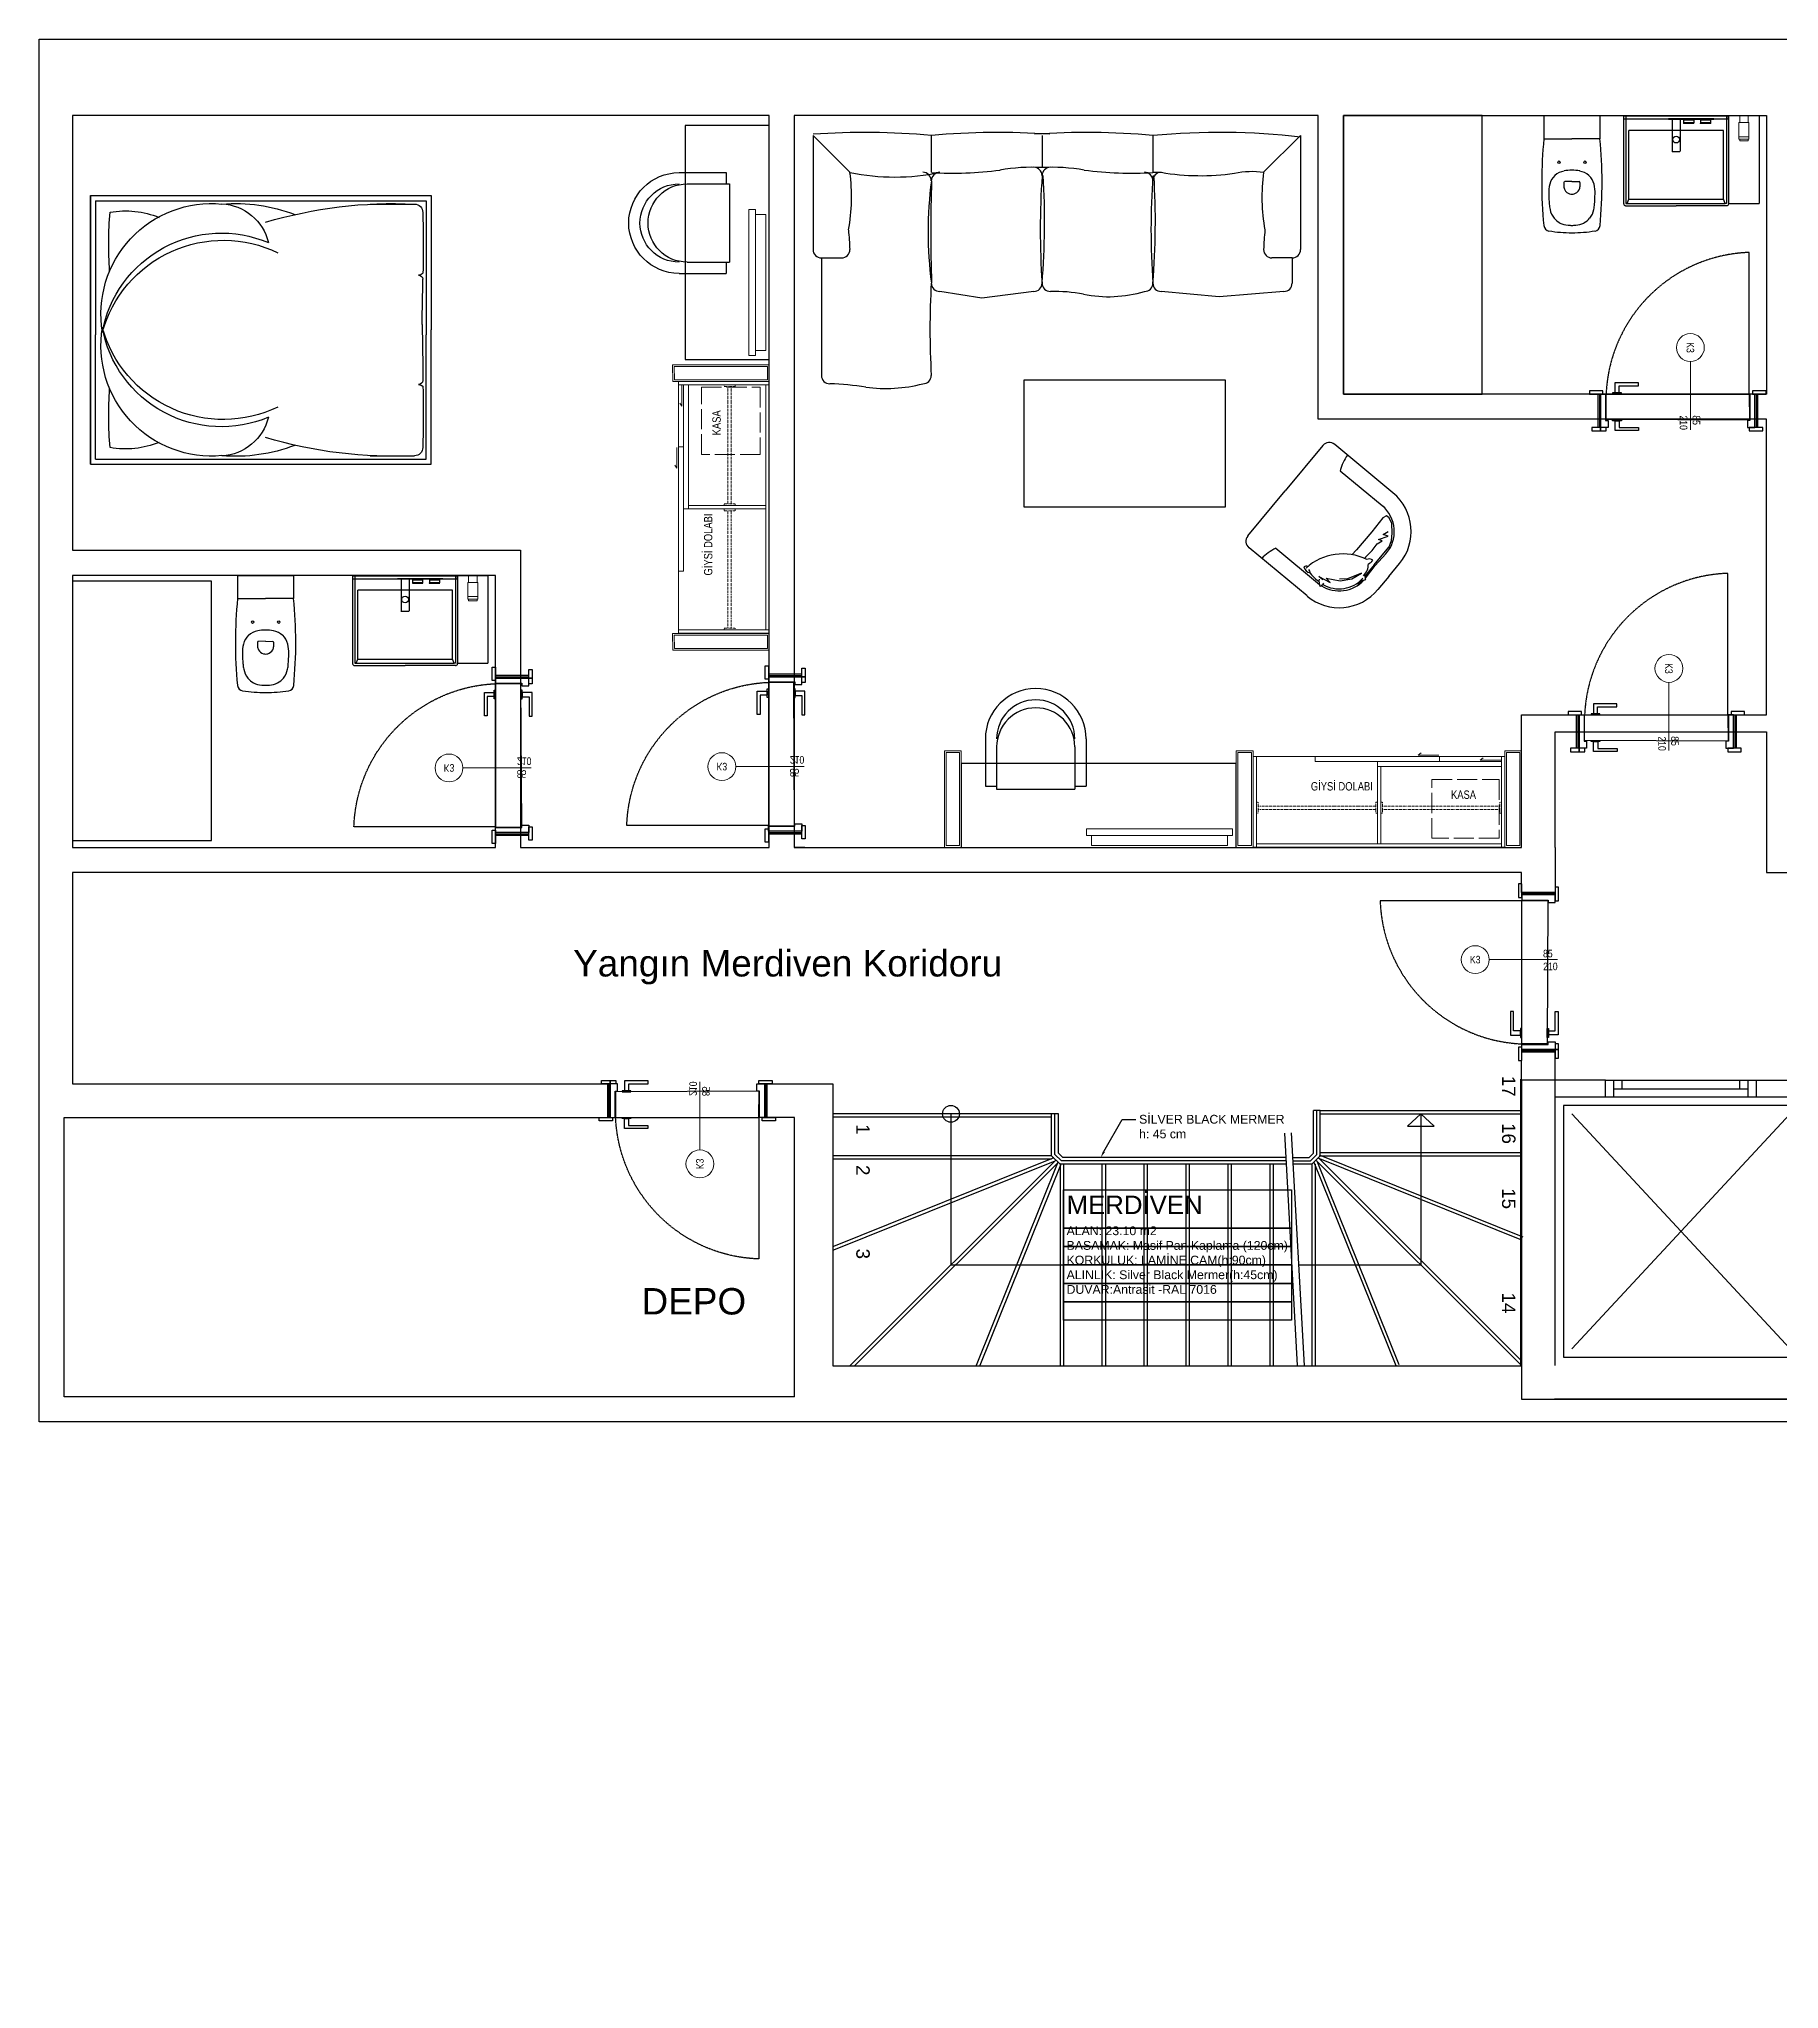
# Model space of a CAD drawing. Header units: millimetres. Extents: x 7687 to 15428, y -715 to 4028.
# Drawn here: x 11609 to 12646, y 2671 to 3833 of the extents above; entities that cross this region are included whole.
import ezdxf
from ezdxf import colors
from ezdxf.entities.mleader import LeaderData, LeaderLine
from ezdxf.enums import TextEntityAlignment as Align
from ezdxf.math import Vec2, Vec3

# ---------------------------------------------------------------- set-up
doc = ezdxf.new("R2010")
doc.units = ezdxf.units.MM
for name, pattern in [('ACAD_ISO02W100', [15, 12, -3]), ('DASHDOT', [1, 0.5, -0.25, 0, -0.25]), ('HIDDEN', [0.375, 0.25, -0.125])]:
    doc.linetypes.add(name, pattern=pattern)
for name, color, linetype, lineweight in [('A-WINDOW_TAG', 2, 'Continuous', 5), ('ahşap kesit', 44, 'Continuous', 40), ('AHŞAP_gör', 44, 'Continuous', 20), ('mermer', 13, 'Continuous', 25), ('olcu', 1, 'Continuous', 18), ('SS_FURNITURE', 23, 'Continuous', 25), ('SS_TEXT', 7, 'Continuous', 20), ('yazı', 7, 'Continuous', 20)]:
    doc.layers.add(name, color=color, linetype=linetype, lineweight=lineweight)
for name, color, linetype in [('AI-kapi', 1, 'Continuous'), ('cam', 130, 'Continuous'), ('DTM-AXIS', 7, 'Continuous'), ('GOR020', 140, 'Continuous'), ('TEFRIS', 44, 'Continuous'), ('YAZI', 121, 'Continuous')]:
    doc.layers.add(name, color=color, linetype=linetype)
doc.layers.add('ss_glass furniture', color=7, linetype='Continuous', lineweight=9, true_color=0x85abb0)
doc.styles.add('ARIAL', font='arial.ttf')
doc.styles.add('ARIEL50SD', font='ARIALN.TTF', dxfattribs={"height": 9})
doc.styles.add('ROMANC', font='arial.ttf')
doc.styles.get("Standard").update_dxf_attribs({"font": 'arial.ttf'})

# ---------------------------------------------------------------- blocks, each defined once
blk = doc.blocks.new('WINDOW_TAG')
blk.add_line((0, -813), (0, 0))
blk.add_circle((0, 166), 166)
at = {"style": 'ARIEL50SD'}
blk.add_attdef('POZNO', text='', height=90, dxfattribs=at).set_placement((0, 166), align=Align.MIDDLE)
blk.add_attdef('HEIGHT', text='', height=90, rotation=90, dxfattribs=at).set_placement((35, -813), align=Align.TOP_LEFT)
blk.add_attdef('WIDTH', text='', height=90, rotation=90, dxfattribs=at).set_placement((0, -813), align=Align.BOTTOM_LEFT)
blk = doc.blocks.new('södb')
at = {"color": 1}
for points in [[(11995.6, 1679.6), (11995.6, 1671.6), (11997.6, 1671.6), (11997.6, 1679.6)], [(12017.5, 1674.5), (12017.5, 1673), (11997.6, 1673), (11997.6, 1674.5)], [(12017.5, 1677.6), (12017.5, 1669.6), (12019.5, 1669.6), (12019.5, 1677.6)], [(11997.6, 1588.1), (11997.6, 1593.4), (11996.9, 1593.4), (11996.9, 1588.1)], [(12012.8, 1588.1), (12012.8, 1593.4), (12013.5, 1593.4), (12013.5, 1588.1)], [(11995.6, 1582.4), (11995.6, 1574.4), (11997.6, 1574.4), (11997.6, 1582.4)], [(12017.5, 1581), (12017.5, 1579.5), (11997.6, 1579.5), (11997.6, 1581)], [(12017.5, 1584.4), (12017.5, 1575.8), (12019.5, 1575.8), (12019.5, 1584.4)]]:
    blk.add_lwpolyline(points, close=True, dxfattribs=at)
for points in [[(11997.6, 1673.8), (12017.5, 1673.8)], [(11997.6, 1673), (11997.6, 1670), (12013.3, 1670), (12013.3, 1668.5), (12017.5, 1668.5), (12017.5, 1671.5), (12017.5, 1671.5), (12017.5, 1673)], [(12017.5, 1673), (11997.6, 1673)], [(12012.8, 1584.3), (11997.6, 1584.3), (11997.6, 1669.6), (12013.2, 1669.8), (12012.8, 1584.3)], [(11991, 1603.5), (11991, 1603.5), (11991, 1589.5), (11996.9, 1589.5), (11996.9, 1592), (11992.7, 1592), (11992.7, 1603.5)], [(11992.7, 1603.5), (11991, 1603.5)], [(12019.4, 1603.6), (12019.4, 1603.6), (12019.4, 1589.6), (12013.5, 1589.6), (12013.5, 1592.1), (12017.6, 1592.1), (12017.6, 1603.6)], [(12017.6, 1603.6), (12019.4, 1603.6)], [(11997.6, 1581), (11997.6, 1584), (12013.3, 1584), (12013.3, 1585.5), (12017.5, 1585.5), (12017.5, 1582.6), (12017.5, 1582.6), (12017.5, 1581), (12019.5, 1581), (11997.6, 1581)], [(11997.6, 1580.3), (12017.5, 1580.3)]]:
    blk.add_lwpolyline(points, dxfattribs=at)
at = {"color": 8, "linetype": 'HIDDEN'}
blk.add_lwpolyline([(11997.6, 1669.6), (11913.3, 1669.6)], dxfattribs=at)
blk.add_arc((12001.5, 1672.5), 88.3, 181.8822, 267.4421, dxfattribs=at)
at = {"layer": 'A-WINDOW_TAG'}
ref = blk.add_blockref('WINDOW_TAG', (11978.2, 1634.5), dxfattribs=dict(at, xscale=-0.05000000000000022, yscale=0.05000000000000022, zscale=0.05000000000000022, rotation=89.99932410386701))
ref.add_attrib('WIDTH', '85', dxfattribs={"layer": '0', "height": 4.5, "rotation": 359.9993, "style": 'ARIEL50SD'}).set_placement((12010.3, 1634.5), align=Align.BOTTOM_LEFT)
ref.add_attrib('HEIGHT', '210', dxfattribs={"layer": '0', "height": 4.5, "rotation": 359.9993, "style": 'ARIEL50SD'}).set_placement((12010.4, 1632.7), align=Align.TOP_LEFT)
ref.add_attrib('POZNO', 'K3', dxfattribs={"layer": '0', "height": 4.5, "style": 'ARIEL50SD'}).set_placement((11969.9, 1634.5), align=Align.MIDDLE)
blk = doc.blocks.new('tv')
at = {"layer": 'ss_glass furniture', "linetype": 'Continuous', "lineweight": 0}
blk.add_line((-6, -3), (-6, 84), dxfattribs=at)
for points in [[(-6, -3), (-10, -3), (-10, 84), (-6, 84)], [(-6, 0), (0, 0), (0, 81), (-6, 81)]]:
    blk.add_lwpolyline(points, dxfattribs=at)
blk = doc.blocks.new('A$C63CA7753')
at = {"layer": 'TEFRIS'}
for p, q in [((0.3, 0.6), (0.581, 0.6)), ((0.581, 0.533), (0.581, 0.6)), ((0.348, 0.533), (0.6, 0.533)), ((0.6, 0.067), (0.6, 0.533)), ((0.348, 0.067), (0.6, 0.067)), ((0.581, 0), (0.581, 0.067)), ((0.3, 0), (0.581, 0))]:
    blk.add_line(p, q, dxfattribs=at)
for centre, radius in [((0.3, 0.3), 0.3), ((0.3, 0.3), 0.233), ((0.348, 0.3), 0.233)]:
    blk.add_arc(centre, radius, 90, 270, dxfattribs=at)
blk = doc.blocks.new('dt')
at = {"color": 30, "linetype": 'DASHDOT', "true_color": 0xf26722}
for p, q in [((92635, -4949.6), (92705, -4949.6)), ((92709, -4949.6), (92779, -4949.6)), ((92635, -4951.6), (92705, -4951.6)), ((92709, -4951.6), (92779, -4951.6))]:
    blk.add_line(p, q, dxfattribs=at)
at = {"color": 242, "linetype": 'ACAD_ISO02W100', "true_color": 0xcd2027}
blk.add_lwpolyline([(92738.5, -4933.8), (92778.5, -4933.8), (92778.5, -4968.8), (92738.5, -4968.8), (92738.5, -4933.8)], dxfattribs=at)
at = {"color": 30, "linetype": 'DASHDOT', "true_color": 0xf26722}
for points in [[(92634, -4947.3), (92635, -4947.3), (92635, -4953.9), (92634, -4953.9)], [(92706, -4947.3), (92705, -4947.3), (92705, -4953.9), (92706, -4953.9)], [(92708, -4947.3), (92709, -4947.3), (92709, -4953.9), (92708, -4953.9)], [(92780, -4947.3), (92779, -4947.3), (92779, -4953.9), (92780, -4953.9)]]:
    blk.add_lwpolyline(points, close=True, dxfattribs=at)
at = {"layer": 'ahşap kesit', "lineweight": -2}
for p, q in [((92634, -4974.1), (92634, -4920.1)), ((92634, -4920.1), (92780, -4920.1)), ((92706, -4972.1), (92706, -4926.1)), ((92706, -4926.1), (92708, -4926.1)), ((92708, -4972.1), (92708, -4926.1)), ((92780, -4920.1), (92780, -4974.1)), ((92780, -4972.1), (92634, -4972.1))]:
    blk.add_line(p, q, dxfattribs=at)
for points in [[(92780, -4920.1), (92782, -4920.1), (92782, -4974.1), (92632, -4974.1), (92632, -4920.1), (92634, -4920.1)], [(92742.7, -4919.2), (92730.3, -4919.2), (92732.1, -4917.9)], [(92779.7, -4922.2), (92767.3, -4922.2), (92769.1, -4920.9)]]:
    blk.add_lwpolyline(points, dxfattribs=at)
for points in [[(92669, -4920.1), (92743, -4920.1), (92743, -4923.1), (92669, -4923.1)], [(92706, -4923.1), (92780, -4923.1), (92780, -4926.1), (92706, -4926.1)]]:
    blk.add_lwpolyline(points, close=True, dxfattribs=at)
at = {"layer": 'SS_TEXT', "char_height": 5, "attachment_point": 7, "rotation": 360}
for s, insert in [('\\pi27.06147;{\\W0.8;GİYSİ DOLABI}', (92639.3, -4940.4, -41.7)), ('\\pi37.88548;{\\W0.8;KASA}', (92712, -4945.4, -41.7))]:
    blk.add_mtext_dynamic_manual_height_columns(s, width=90.278, gutter_width=12.5, heights=[49.9], dxfattribs=dict(at, insert=insert))
blk = doc.blocks.new('A$C633F1E20')
at = {"color": 7, "linetype": 'Continuous'}
for p, q in [((21, 190), (21, 1)), ((69, 190), (69, 1)), ((151, 169), (89, 169)), ((89, 168), (89, 167)), ((151, 166), (89, 166)), ((90, 189), (150, 189)), ((90, 189), (90, 169)), ((90, 187), (150, 187)), ((150, 189), (150, 169)), ((151, 168), (151, 167)), ((251, 169), (189, 169)), ((189, 168), (189, 167)), ((251, 166), (189, 166)), ((190, 189), (250, 189)), ((190, 189), (190, 169)), ((190, 187), (250, 187)), ((250, 189), (250, 169)), ((251, 168), (251, 167)), ((21, 0), (68, 0))]:
    blk.add_line(p, q, dxfattribs=at)
for centre, start, end in [((89, 168), 90, 180), ((89, 167), 180, 270), ((98, 190), 90, 180), ((141, 190), 0, 90), ((151, 168), 0, 90), ((151, 167), 270, 0), ((189, 168), 90, 180), ((189, 167), 180, 270), ((198, 190), 90, 180), ((241, 190), 0, 90), ((251, 168), 0, 90), ((251, 167), 270, 0), ((21, 1), 180, 270), ((68, 1), 270, 0)]:
    blk.add_arc(centre, 0.5, start, end, dxfattribs=at)
at = {"layer": 'DTM-AXIS', "color": 7, "linetype": 'Continuous'}
for p, q in [((0, 193), (0, 190)), ((270, 193), (0, 193)), ((270, 190), (0, 190)), ((98, 189), (98, 190)), ((142, 189), (142, 190)), ((198, 189), (198, 190)), ((242, 189), (242, 190)), ((270, 193), (270, 190))]:
    blk.add_line(p, q, dxfattribs=at)
blk = doc.blocks.new('rgwre')
at = {"layer": 'AHŞAP_gör', "color": 51, "true_color": 0xf8f6b0}
for points in [[(52505.2, -4499.5), (52499.2, -4499.5), (52499.2, -4498), (52505.2, -4498)], [(52505.2, -4508), (52505.2, -4499.5), (52499.2, -4499.5), (52499.2, -4508)]]:
    blk.add_lwpolyline(points, close=True, dxfattribs=at)
for points in [[(52504.7, -4498), (52504.7, -4497), (52499.7, -4497), (52499.7, -4498)], [(52499.7, -4508), (52499.7, -4512), (52504.7, -4512), (52504.7, -4508)]]:
    blk.add_lwpolyline(points, dxfattribs=at)
at = {"layer": 'mermer'}
blk.add_line((52573.9, -4512.1), (52493.2, -4512.1), dxfattribs=at)
at = {"layer": 'TEFRIS'}
for p, q in [((52493.2, -4512.1), (52493.2, -4459.8)), ((52511.3, -4511.9), (52511.3, -4459.8)), ((52512.5, -4458.4), (52542.6, -4458.4)), ((52512.6, -4459.8), (52513.4, -4459.8)), ((52512.6, -4511.9), (52512.6, -4459.8)), ((52571.8, -4459.8), (52513.4, -4459.8)), ((52513.4, -4459.8), (52514.4, -4462.3)), ((52572.7, -4458.4), (52542.6, -4458.4)), ((52571.8, -4459.8), (52570.8, -4462.3)), ((52572.6, -4459.8), (52571.8, -4459.8)), ((52572.6, -4511.9), (52572.6, -4459.8)), ((52573.9, -4511.9), (52573.9, -4459.8)), ((52570.8, -4462.3), (52514.4, -4462.3)), ((52514.4, -4462.3), (52514.4, -4503.3)), ((52570.8, -4462.3), (52570.8, -4503.3)), ((52514.4, -4503.3), (52570.8, -4503.3)), ((52573.9, -4511.9), (52511.3, -4511.9))]:
    blk.add_line(p, q, dxfattribs=at)
for points in [[(52511.3, -4459.8), (52493.2, -4459.8)], [(52573.9, -4512.1), (52573.9, -4510.1), (52511.3, -4510.1), (52511.3, -4511.9)]]:
    blk.add_lwpolyline(points, dxfattribs=at)
blk.add_circle((52542.6, -4497.8), 2, dxfattribs=at)
for centre, radius, start, end in [((52513.1, -4459.7), 1.86, 161.8925, 182.1676), ((52512.3, -4459.5), 1.05, 108.7053, 159.4696), ((52512.5, -4459.8), 1.35, 89.2765, 109.6469), ((52572.7, -4459.8), 1.35, 70.3531, 90.7235), ((52572.8, -4459.5), 1.05, 20.5304, 71.2947), ((52572, -4459.7), 1.86, 357.8324, 18.1075)]:
    blk.add_arc(centre, radius, start, end, dxfattribs=at)
at = {"layer": 'TEFRIS', "xscale": 0.1, "yscale": 0.1, "zscale": 0.1, "rotation": 180}
blk.add_blockref('A$C633F1E20', (52547.1, -4490.8), dxfattribs=at)
blk = doc.blocks.new('retgwre')
at = {"layer": 'TEFRIS'}
for p, q in [((51047.2, -4515.1), (51063.9, -4515.1)), ((51080.6, -4515.1), (51063.9, -4515.1)), ((51059.1, -4541.1), (51059.1, -4543.4)), ((51063.9, -4540.5), (51059.6, -4540.6)), ((51063.9, -4540.5), (51068.3, -4540.6)), ((51068.7, -4541.1), (51068.7, -4543.4))]:
    blk.add_line(p, q, dxfattribs=at)
blk.add_lwpolyline([(51047.3, -4515.1), (51047.3, -4501.3), (51080.5, -4501.3), (51080.5, -4515.1)], dxfattribs=at)
for centre in [(51056.2, -4529.1), (51071.7, -4529.1)]:
    blk.add_circle(centre, 0.75, dxfattribs=at)
for centre, radius, start, end in [((51301.4, -4541.2), 255.5, 174.1406, 179.8869), ((50826.4, -4541.2), 255.5, 0.1131, 5.8594), ((51311.7, -4541.2), 265.8, 179.9024, 185.5351), ((51073.4, -4547.4), 23.3, 166.9984, 181.4039), ((51061.1, -4544.7), 10.7, 133.7278, 166.1823), ((51061.1, -4545.4), 11.2, 99.5729, 131.347), ((51059.6, -4541.1), 0.5, 92.5771, 179.4575), ((51059.6, -4541.1), 0.5, 92.5904, 179.6398), ((51059.6, -4541.1), 0.5, 92.5904, 179.6398), ((51063.4, -4560.6), 26.7, 88.9952, 99.0343), ((51064.4, -4560.6), 26.7, 80.9657, 91.0048), ((51068.2, -4541.1), 0.5, 0.3602, 87.4096), ((51068.2, -4541.1), 0.5, 0.3602, 87.4096), ((51066.7, -4545.4), 11.2, 48.653, 80.4271), ((51066.7, -4544.7), 10.7, 13.8177, 46.2722), ((51054.4, -4547.4), 23.3, 358.5961, 13.0016), ((50816.1, -4541.2), 265.8, 354.4649, 0.0976), ((51144.2, -4546.8), 94.1, 180.7026, 184.4727), ((51071, -4552.6), 20.6, 184.2647, 192.857), ((51063.9, -4543.3), 4.84, 180.9006, 208.6245), ((51063.9, -4543.3), 4.84, 208.6245, 253.986), ((51063.9, -4543.3), 4.84, 253.986, 270.0275), ((51063.9, -4543.3), 4.84, 269.9725, 286.014), ((51063.9, -4543.3), 4.84, 286.014, 331.3755), ((51063.9, -4543.3), 4.84, 331.3755, 359.0994), ((51056.9, -4552.6), 20.6, 347.143, 355.7353), ((50983.6, -4546.8), 94.1, 355.5273, 359.2974), ((51063.4, -4554.6), 12.8, 191.6558, 217.9899), ((51061.4, -4555.9), 10.4, 218.9071, 243.5749), ((51062.9, -4552.5), 14.2, 244.4101, 264.7234), ((51064.9, -4552.5), 14.2, 275.2766, 295.5899), ((51066.4, -4555.9), 10.4, 296.4251, 321.0929), ((51064.5, -4554.6), 12.8, 322.0101, 348.3442), ((51050.8, -4566.5), 3.63, 185.5181, 260.6194), ((51064.3, -4480.4), 90.7, 261.0733, 269.7868), ((51063.8, -4544.2), 22.5, 264.4302, 270.3775), ((51064.1, -4544.2), 22.5, 269.6225, 275.5698), ((51063.6, -4480.4), 90.7, 270.2132, 278.9267), ((51077.1, -4566.5), 3.63, 279.3806, 354.4819)]:
    blk.add_arc(centre, radius, start, end, dxfattribs=at)
blk = doc.blocks.new('453Q4')
at = {"layer": 'TEFRIS'}
for p, q in [((1446.8, 4880.6), (1446.8, 4800.6)), ((1449.8, 4877.6), (1449.8, 4803.6)), ((1449.8, 4877.6), (1646.8, 4877.6)), ((1613.4, 4875.6), (1639.8, 4875.6)), ((1646.8, 4877.6), (1646.8, 4803.6)), ((1446.8, 4720.6), (1446.8, 4800.6)), ((1449.8, 4723.6), (1449.8, 4803.6)), ((1646.8, 4723.6), (1646.8, 4803.6)), ((1449.8, 4723.6), (1646.8, 4723.6)), ((1613.4, 4725.6), (1639.8, 4725.6))]:
    blk.add_line(p, q, dxfattribs=at)
for points in [[(1446.8, 4880.6), (1649.8, 4880.6), (1649.8, 4800.6)], [(1446.8, 4800.6), (1446.8, 4800.6), (1446.8, 4880.6)], [(1446.8, 4720.6), (1649.8, 4720.6), (1649.8, 4800.6)], [(1446.8, 4800.6), (1446.8, 4800.6), (1446.8, 4720.6)]]:
    blk.add_lwpolyline(points, dxfattribs=at)
for centre, radius, start, end in [((1518.9, 4809.9), 65.9, 84.5881, 189.4042), ((1668.8, 4851.4), 211.2, 174.7863, 184.2806), ((1467.7, 4818), 53.5, 68.0456, 99.9569), ((1533.2, 4776.6), 99.3, 69.1422, 94.6782), ((1523.7, 4845.7), 29.9, 13.2558, 87.4021), ((1627.7, 4606.7), 269.2, 87.4198, 106.5385), ((1639.8, 4870.6), 5, 0, 90), ((466.1, 4849.6), 1178.9, 359.2712, 1.019), ((1524.7, 4786.2), 72.1, 67.0656, 169.633), ((1525.9, 4779.2), 74.8, 64.2935, 164.5049), ((1642.3, 4836.2), 3.05, 268.1018, 329.7879), ((1642, 4830.1), 2.97, 13.381, 86.038), ((-1784.6, 4862.9), 3429.6, 358.9043, 359.4649), ((1518.9, 4791.2), 65.9, 170.5958, 275.4119), ((1524.7, 4815), 72.1, 190.367, 292.9344), ((1525.9, 4822), 74.8, 195.4951, 295.7065), ((4723, 4838.4), 3078.9, 180.7644, 181.2659), ((1668.8, 4749.7), 211.2, 175.7194, 185.2137), ((1642, 4771), 2.97, 273.962, 346.619), ((1642.3, 4765), 3.05, 30.2121, 91.8982), ((466.1, 4751.6), 1178.9, 358.981, 0.7288), ((1523.7, 4755.4), 29.9, 272.5979, 346.7442), ((1467.7, 4783.2), 53.5, 260.0431, 291.9544), ((1533.2, 4824.6), 99.3, 265.3218, 290.8578), ((1627.7, 4994.5), 269.2, 253.4615, 272.5802), ((1639.8, 4730.6), 5, 270, 0)]:
    blk.add_arc(centre, radius, start, end, dxfattribs=at)
blk = doc.blocks.new('gj')
at = {"layer": 'TEFRIS'}
for p, q in [((94179.6, -4419.1), (94188.7, -4415)), ((94179.6, -4419.1), (94170.5, -4423.2)), ((94192.4, -4424.3), (94183.9, -4428.6)), ((94184.2, -4429.2), (94192.2, -4425.5)), ((94195, -4424.2), (94198.2, -4422.7)), ((94168.7, -4437.7), (94166.4, -4441.3)), ((94172, -4434.5), (94168.7, -4437.7)), ((94184.2, -4429.2), (94171.8, -4434.7)), ((94175.3, -4432), (94183.9, -4428.6)), ((94181.6, -4437.3), (94177.3, -4439.7)), ((94186.2, -4435.8), (94181.6, -4437.3)), ((94187, -4435.5), (94186.2, -4435.8)), ((94187, -4435.5), (94187.8, -4435.1)), ((94200, -4427.5), (94193.3, -4428)), ((94193.3, -4428), (94202.2, -4428.6)), ((94206.8, -4429.5), (94200, -4427.5)), ((94202.2, -4428.6), (94206.7, -4430.6)), ((94213.5, -4434.6), (94206.8, -4429.5)), ((94217.1, -4437.3), (94212.6, -4431.2)), ((94212.6, -4431.2), (94213.5, -4434.6)), ((94212.9, -4431.5), (94212.8, -4431.5)), ((94215, -4429.3), (94214.8, -4429.4)), ((94215.8, -4434.6), (94217.1, -4437.3)), ((94232.7, -4463.7), (94218.8, -4433)), ((94228.4, -4430), (94246.9, -4471)), ((94164.1, -4446.7), (94164, -4450.5)), ((94166.4, -4441.3), (94164.1, -4446.7)), ((94167.4, -4452.1), (94176.9, -4447.5)), ((94171.6, -4443.1), (94168.2, -4443.4)), ((94175.4, -4441.6), (94169.3, -4440.8)), ((94169.3, -4440.8), (94171.6, -4443.1)), ((94177.3, -4439.7), (94173.8, -4440)), ((94173.8, -4440), (94175.4, -4441.6)), ((94176.9, -4447.5), (94189.9, -4441.9)), ((94193.6, -4440.4), (94189.9, -4441.9)), ((94164, -4450.5), (94164.9, -4452.1)), ((94178, -4488.4), (94164.6, -4458.8)), ((94164.9, -4452.1), (94167.4, -4452.1)), ((94155.5, -4462.9), (94174, -4503.9)), ((94244.4, -4477.6), (94212.6, -4492)), ((94180.7, -4506.4), (94212.6, -4492))]:
    blk.add_line(p, q, dxfattribs=at)
for centre, radius, start, end in [((94201.1, -4442.3), 30, 24.3247, 114.3247), ((94182.8, -4450.5), 30, 114.3247, 204.3247), ((94195.8, -4435.2), 9.51, 107.4819, 154.6397), ((94201.1, -4442.3), 20, 115.5475, 117.2993), ((94197.3, -4425.9), 5.14, 155.0098, 187.0897), ((94193.3, -4426.6), 2.98, 50.1273, 104.1526), ((94201.1, -4442.3), 20, 31.866, 111.3011), ((94201.1, -4442.3), 18.8, 32.9564, 112.5943), ((94182.8, -4450.5), 20, 112.2834, 204.3247), ((94187, -4437.5), 6.37, 87.2951, 119.6736), ((94186.8, -4430.8), 3.12, 201.9711, 273.411), ((94212.6, -4413.8), 32.7, 218.0301, 286.0239), ((94218.7, -4436.8), 5.06, 88.6528, 122.0513), ((94213.2, -4432.1), 5.64, 319.9143, 4.4598), ((94208.1, -4442.5), 12.6, 353.9149, 37.2606), ((94201.1, -4442.3), 20, 24.3247, 27.6381), ((94222.7, -4442.6), 3.86, 230.4003, 267.5926), ((94218.5, -4445.2), 4.16, 343.1125, 58.5535), ((94182.8, -4450.5), 20, 201.0112, 204.3247), ((94233.1, -4435.5), 28.2, 269.2118, 290.3334), ((94242.4, -4473), 5, 294.3247, 24.3247), ((94156.6, -4470.1), 28.2, 298.3159, 319.4375), ((94178.6, -4501.9), 5, 204.3247, 294.3247)]:
    blk.add_arc(centre, radius, start, end, dxfattribs=at)
blk = doc.blocks.new('MERMER')
at = {"ltscale": 1.5}
for p, q in [((48278.4, 3346.5), (48258.4, 3346.5)), ((48278.4, 3176.5), (48278.4, 3346.5)), ((48308.4, 3346.5), (48278.4, 3346.5)), ((48308.4, 3336.5), (48308.4, 3346.5)), ((48308.4, 3346.5), (48423.4, 3346.5)), ((48313.4, 3336.5), (48313.4, 3346.5)), ((48318.4, 3341.5), (48318.4, 3346.5)), ((48388.4, 3341.5), (48388.4, 3346.5)), ((48393.4, 3336.5), (48393.4, 3346.5)), ((48398.4, 3336.5), (48398.4, 3346.5)), ((48308.4, 3336.5), (48278.4, 3336.5)), ((48423.4, 3336.5), (48308.4, 3336.5)), ((48313.4, 3341.5), (48393.4, 3341.5)), ((47918.4, 3326.5), (47918.4, 3236.5)), ((48190.4, 3319.1), (48198.4, 3326.5)), ((48198.4, 3326.5), (48198.4, 3236.5)), ((48206.4, 3319.1), (48198.4, 3326.5)), ((48288.4, 3326.5), (48418.4, 3186.5)), ((48288.4, 3186.5), (48418.4, 3326.5)), ((48117.2, 3314.9), (48124.8, 3176.5)), ((48121.2, 3315.2), (48128.8, 3176.5)), ((48190.4, 3319.1), (48206.4, 3319.1)), ((47918.4, 3236.5), (48121.5, 3236.5)), ((48125.5, 3236.5), (48198.4, 3236.5))]:
    blk.add_line(p, q, dxfattribs=at)
blk.add_lwpolyline([(48278.4, 3176.5), (48278.4, 3346.5), (48258.4, 3346.5), (48258.4, 3156.5), (48448.4, 3156.5), (48448.4, 3346.5), (48423.4, 3346.5), (48423.4, 3331.5)], dxfattribs=at)
blk.add_lwpolyline([(48423.4, 3181.5), (48423.4, 3331.5), (48283.4, 3331.5), (48283.4, 3181.5)], close=True, dxfattribs=at)
blk.add_circle((47918.4, 3326.5), 5, dxfattribs=at)
at = {"layer": 'cam', "ltscale": 1.5}
for points in [[(48118.1, 3298.5), (47984.2, 3298.5), (47980.4, 3302.3), (47980.4, 3326.5)], [(48122.1, 3298.5), (48132.6, 3298.5), (48136.4, 3302.3), (48136.4, 3328.5)]]:
    blk.add_lwpolyline(points, dxfattribs=at)
at = {"layer": 'mermer', "ltscale": 1.5}
for p, q in [((47982.4, 3326.5), (47848.4, 3326.5)), ((47978.4, 3324.5), (47848.4, 3324.5)), ((47978.4, 3301.5), (47978.4, 3326.5)), ((48138.4, 3328.5), (48134.4, 3328.5)), ((48138.4, 3301.5), (48138.4, 3328.5)), ((48138.4, 3328.5), (48258.4, 3328.5)), ((48138.4, 3326.5), (48258.4, 3326.5)), ((47978.4, 3301.5), (47848.4, 3301.5)), ((47979.7, 3300.2), (47848.4, 3247.4)), ((47983.4, 3296.5), (47978.4, 3301.5)), ((48133.4, 3296.5), (48138.4, 3301.5)), ((48137.1, 3300.2), (48258.4, 3251.5)), ((48137.3, 3300.4), (48258.5, 3179.2)), ((48137.9, 3302), (48259.2, 3253.3)), ((48138.4, 3303.5), (48258.4, 3303.5)), ((48138.4, 3301.5), (48258.4, 3301.5)), ((47978.4, 3299.5), (47848.4, 3299.5)), ((47980.4, 3298.3), (47848.4, 3245.3)), ((47980.9, 3299), (47858.4, 3176.5)), ((47982.3, 3297.5), (47861.2, 3176.5)), ((47982.1, 3297.7), (47933.4, 3176.5)), ((47984, 3297), (47935.6, 3176.5)), ((48118.2, 3296.5), (47983.4, 3296.5)), ((47983.4, 3296.5), (47983.4, 3176.5)), ((47985.4, 3296.5), (47985.4, 3176.5)), ((48008.4, 3296.5), (48008.4, 3176.5)), ((48010.4, 3296.5), (48010.4, 3176.5)), ((48033.4, 3296.5), (48033.4, 3176.5)), ((48035.4, 3296.5), (48035.4, 3176.5)), ((48058.4, 3296.5), (48058.4, 3176.5)), ((48060.4, 3296.5), (48060.4, 3176.5)), ((48083.4, 3296.5), (48083.4, 3176.5)), ((48085.4, 3296.5), (48085.4, 3176.5)), ((48108.4, 3296.5), (48108.4, 3176.5)), ((48118.2, 3296.5), (48110.4, 3296.5)), ((48110.4, 3296.5), (48110.4, 3176.5)), ((48133.4, 3296.5), (48122.2, 3296.5)), ((48133.4, 3296.5), (48133.4, 3176.5)), ((48134.7, 3297.7), (48183.4, 3176.5)), ((48135.4, 3296.5), (48135.4, 3176.5)), ((48135.9, 3299), (48258.4, 3176.5)), ((48136.5, 3298.5), (48185.3, 3177.2))]:
    blk.add_line(p, q, dxfattribs=at)
for points in [[(48118, 3300.5), (47985.1, 3300.5), (47982.4, 3303.1), (47982.4, 3326.5)], [(48122.1, 3300.5), (48131.8, 3300.5), (48134.4, 3303.1), (48134.4, 3328.5)]]:
    blk.add_lwpolyline(points, dxfattribs=at)
at = {"layer": 'YAZI'}
for points in [[(47985.4, 3281.2), (48121.4, 3281.2), (48121.4, 3258.4), (47985.4, 3258.4)], [(47985.4, 3258.4), (48121.4, 3258.4), (48121.4, 3247.4), (47985.4, 3247.4)], [(47985.4, 3247.4), (48121.4, 3247.4), (48121.4, 3236.5), (47985.4, 3236.5)], [(47985.4, 3236.5), (48121.4, 3236.5), (48121.4, 3225.5), (47985.4, 3225.5)], [(47985.4, 3225.5), (48121.4, 3225.5), (48121.4, 3214.5), (47985.4, 3214.5)], [(47985.4, 3214.5), (48121.4, 3214.5), (48121.4, 3203.5), (47985.4, 3203.5)]]:
    blk.add_lwpolyline(points, close=True, dxfattribs=at)
at = {"layer": 'mermer', "ltscale": 1.5, "style": 'ARIAL'}
for s, p in [('17', (48246.8, 3349.2)), ('1', (47862, 3320.4)), ('16', (48246.8, 3321)), ('2', (47862, 3296)), ('15', (48246.8, 3282.2)), ('3', (47862, 3246.2)), ('14', (48246.8, 3220))]:
    blk.add_text(s, height=8, rotation=270, dxfattribs=at).set_placement(p)
at = {"layer": 'yazı', "insert": (47987.3, 3277.8), "char_height": 12.75, "attachment_point": 1, "style": 'ROMANC'}
blk.add_mtext_dynamic_manual_height_columns('{\\H0.86275x;MERDİVEN\\P\\H0.47651x;ALAN: 23.10 m2\\PBASAMAK: Masif Pan Kaplama (120cm)\\PKORKULUK: LAMİNE CAM(h:90cm)\\PALINLIK: Silver Black Mermer(h:45cm)\\PDUVAR\\fArial|b0|i0|c177|p34;:\\fArial|b0|i0|c162|p34;Antrasit \\fArial|b0|i0|c177|p34;-\\fArial|b0|i0|c162|p34;RAL\\fArial|b0|i0|c177|p34; 7016}', width=252.805, gutter_width=425, heights=[0], dxfattribs=at)
at = {"color": 252, "ltscale": 100, "true_color": 0x939598}
ml = blk.add_multileader_mtext('Standard', dxfattribs=at)
ml.set_content('SİLVER BLACK MERMER\\Ph: 45 cm', color=(147, 149, 152))
ml.set_leader_properties()
ml.build(insert=Vec2(0, 0))
ctx = ml.context
ctx.base_point, ctx.char_height, ctx.plane_origin = Vec3(48028.5, 3323.2), 5.242, Vec3(47990.6, 3302.6)
notes = []
notes.append((ctx, [(0, (1, 1, 0), (48020.5, 3323.2), (1, 0), 8, [(0, [(48007.6, 3300.5)], 0, [])])]))
ctx.mtext.insert, ctx.mtext.flow_direction = Vec3(48030.5, 3325.9), 5
for ctx, leaders in notes:
    for number, flags, end, landing, length, lines in leaders:
        leader = LeaderData()
        leader.index, (leader.has_last_leader_line, leader.has_dogleg_vector, leader.attachment_direction) = number, flags
        leader.last_leader_point, leader.dogleg_vector, leader.dogleg_length = Vec3(end), Vec3(landing), length
        for number, points, colour, breaks in lines:
            line = LeaderLine()
            line.index, line.vertices, line.color, line.breaks = number, Vec3.list(points), colors.encode_raw_color(colour), breaks
            leader.lines.append(line)
        ctx.leaders.append(leader)

msp = doc.modelspace()

# ---------------------------------------------------------------- linework, layer by layer
for p, q in [((12508.3, 3285.1), (12508.4, 3285.1)), ((12492.8, 3229.8), (12512.8, 3229.8))]:
    msp.add_line(p, q)
msp.add_lwpolyline([(12059.7, 3024.3), (12059.6, 3190.7), (12043.3, 3190.7), (12043.3, 3210.7), (12082.5, 3210.7), (12082.5, 3042.8), (12492.5, 3042.8), (12492.5, 3213.6)])
at = {"layer": 'AHŞAP_gör'}
for points in [[(11987, 3639.2), (12044.5, 3639.2), (12044.5, 3629.2), (11987.1, 3629.2), (11987, 3639.2)], [(11987, 3479.2), (12044.5, 3479.2), (12044.5, 3469.2), (11987.1, 3469.2), (11987, 3479.2)], [(12159, 3409.2), (12159, 3351.7), (12149, 3351.7), (12149, 3409.2), (12159, 3409.2)], [(12332.9, 3409.2), (12332.9, 3351.7), (12322.9, 3351.7), (12322.9, 3409.2), (12332.9, 3409.2)], [(12492.9, 3409.2), (12492.9, 3351.7), (12482.9, 3351.7), (12482.9, 3409.2), (12492.9, 3409.2)]]:
    msp.add_lwpolyline(points, dxfattribs=at)
for points in [[(11988, 3638.2), (12043.5, 3638.2), (12043.5, 3630.2), (11988.1, 3630.2)], [(11988, 3478.2), (12043.5, 3478.2), (12043.5, 3470.2), (11988.1, 3470.2)], [(12158, 3408.2), (12158, 3352.7), (12150, 3352.7), (12150, 3408.2)], [(12331.9, 3408.2), (12331.9, 3352.7), (12323.9, 3352.7), (12323.9, 3408.2)], [(12491.9, 3408.2), (12491.9, 3352.7), (12483.9, 3352.7), (12483.9, 3408.2)]]:
    msp.add_lwpolyline(points, close=True, dxfattribs=at)
at = {"layer": 'mermer', "color": 215, "true_color": 0xa953a0}
msp.add_line((12638.8, 3787.7), (12638.8, 3621.8), dxfattribs=at)
at = {"layer": 'mermer'}
for p, q in [((12065.9, 3351.7), (12059.5, 3351.7)), ((12512.9, 3212.8), (12512.9, 3231.3)), ((12492.9, 3212.8), (12492.9, 3224.8))]:
    msp.add_line(p, q, dxfattribs=at)
for points in [[(12831.5, 1956.7), (12831.5, 3009.3), (12059.7, 3009.3), (11609.5, 3009.3), (11609.5, 3190.7), (11609.5, 3833.3), (14042.5, 3833.3), (14042.5, 1956.7)], [(12469.5, 3787.8), (12386.8, 3787.8), (12386.8, 3621.8), (12469.5, 3621.8)], [(11881.5, 3351.7), (11881.5, 3513.7), (11629.5, 3513.7), (11629.5, 3351.7)], [(11712.2, 3510.3), (11629.5, 3510.3), (11629.5, 3355.7), (11712.2, 3355.7)]]:
    msp.add_lwpolyline(points, close=True, dxfattribs=at)
for points in [[(11896.5, 3351.7), (12044.5, 3351.7), (12044.5, 3787.7), (11629.5, 3787.7), (11629.5, 3528.7), (11896.5, 3528.7), (11896.5, 3351.7)], [(12059.5, 3351.7), (12492.9, 3351.7), (12492.9, 3430.6), (12638.8, 3430.6), (12638.8, 3606.8), (12371.8, 3606.8), (12371.8, 3787.7), (12059.5, 3787.7), (12059.5, 3351.7)], [(12407.9, 3787.7), (12638.8, 3787.7), (12638.8, 3621.8), (12386.8, 3621.8), (12386.8, 3787.7), (12638.8, 3787.7), (12638.8, 3649.9)], [(12512.9, 3351.7), (12512.9, 3420.6), (12638.8, 3420.6), (12638.8, 3336.7), (14022.5, 3336.7), (14022.5, 3213.6), (13621.6, 3213.6), (13621.6, 3187.7), (13621.6, 2690.2)], [(12512.9, 3351.7), (12512.9, 3324.8), (12492.9, 3324.8), (12492.9, 3336.7), (11629.5, 3336.7), (11629.5, 3210.7), (11948.3, 3210.7)], [(12059.7, 3024.3), (11624.5, 3024.3), (11624.5, 3190.7), (11948.4, 3190.7), (11948.4, 3210.7)], [(12655.5, 3212.8), (12682.5, 3212.8), (12682.5, 3022.8), (12512.5, 3022.8)]]:
    msp.add_lwpolyline(points, dxfattribs=at)
at = {"layer": 'SS_FURNITURE'}
for points in [[(11994.5, 3781.8), (11994.5, 3642.4), (12044.5, 3642.4), (12044.5, 3781.8)], [(12322.9, 3401.7), (12159, 3401.7), (12159, 3351.7), (12322.9, 3351.7)]]:
    msp.add_lwpolyline(points, close=True, dxfattribs=at)
at = {"layer": 'TEFRIS'}
for p, q in [((12070.7, 3775.9), (12070.7, 3707.9)), ((12070.7, 3775.9), (12092.7, 3753.9)), ((12141.2, 3775.9), (12141.2, 3753.9)), ((12207.2, 3775.9), (12207.2, 3756.9)), ((12273.2, 3775.9), (12273.2, 3753.9)), ((12361.2, 3775.9), (12339.2, 3753.9)), ((12361.2, 3775.9), (12361.2, 3707.9)), ((12273.2, 3753.9), (12278.2, 3753.9)), ((12075.7, 3702.9), (12087.7, 3702.9)), ((12075.7, 3702.9), (12075.7, 3632.9)), ((12356.2, 3702.9), (12344.2, 3702.9)), ((12356.2, 3702.9), (12356.2, 3687.9)), ((12171.4, 3679), (12146.2, 3682.9)), ((12202.2, 3682.9), (12171.4, 3679)), ((12312.7, 3679.8), (12278.2, 3682.9)), ((12351.2, 3682.9), (12312.7, 3679.8))]:
    msp.add_line(p, q, dxfattribs=at)
msp.add_lwpolyline([(12196.6, 3630.3), (12316.3, 3630.3), (12316.3, 3554.4), (12196.6, 3554.4)], close=True, dxfattribs=at)
for centre, radius, start, end in [((12101.6, 3356), 421.7, 84.6079, 94.1977), ((12180.9, 3356), 421.7, 85.8023, 95.3921), ((12233.6, 3356), 421.7, 84.6079, 94.1977), ((12312.9, 3356), 421.7, 83.414, 95.3921), ((11983.7, 3739.2), 110, 349.7065, 7.676), ((12119.5, 3884.4), 133.3, 258.4217, 281.5783), ((12136.2, 3748.9), 5, 0, 90), ((12154.7, 3954.7), 201.3, 266.1694, 277.8342), ((12146.2, 3748.9), 5, 90, 180), ((12201.3, 3643.1), 113.8, 87.0333, 99.7242), ((12202.2, 3751.9), 5, 0, 90), ((12213.1, 3643.1), 113.8, 80.2758, 92.9667), ((12212.2, 3751.9), 5, 90, 180), ((12259.8, 3954.7), 201.3, 262.1658, 273.8306), ((12268.2, 3748.9), 5, 0, 90), ((12278.2, 3748.9), 5, 90, 180), ((12301.7, 3889), 137.1, 260.1297, 278.4322), ((12332.2, 3701.8), 52.5, 82.2802, 101.3281), ((12448.2, 3739.2), 110, 172.324, 190.2935), ((12380.9, 3718.4), 241.6, 172.7484, 187.2516), ((13286.4, 3718.4), 1145.5, 178.4743, 181.5257), ((12662, 3719.7), 455.9, 175.9492, 184.0069), ((11752.8, 3724.5), 455.9, 355.3955, 3.4532), ((12728, 3719.7), 455.9, 175.9492, 184.0069), ((11818.8, 3724.5), 455.9, 355.3955, 3.4532), ((11959.4, 3704.7), 133.4, 1.3416, 6.361), ((12472.6, 3704.7), 133.4, 173.639, 178.6584), ((12075.7, 3707.9), 5, 180, 270), ((12087.7, 3707.9), 5, 270, 0), ((12344.2, 3707.9), 5, 180, 270), ((12356.2, 3707.9), 5, 270, 0), ((12648.5, 3660.4), 508.1, 176.8973, 183.1027), ((12146.2, 3687.9), 5, 180, 270), ((12202.2, 3687.9), 5, 270, 0), ((12212.2, 3687.9), 5, 180, 270), ((12268.2, 3687.9), 5, 270, 0), ((12278.2, 3687.9), 5, 180, 270), ((12351.2, 3687.9), 5, 270, 0), ((12214.8, 3595.7), 87.2, 78.7356, 91.6806), ((12246.7, 3755.9), 76.1, 258.7356, 286.4313), ((12080.7, 3632.9), 5, 180, 270), ((12074.6, 3449.3), 178.7, 81.1087, 88.023), ((12113.9, 3714.8), 89.7, 262.4732, 284.3876), ((12136.2, 3632.9), 5, 270, 0)]:
    msp.add_arc(centre, radius, start, end, dxfattribs=at)

# ---------------------------------------------------------------- block references
at = {"xscale": -1}
for name, p, rotation in [('tv', (12042.5, 3728.7), 180), ('södb', (-116.1, 5033.5), 180), ('södb', (46.5, 5034.3), 180), ('södb', (10368.8, -8806.8), 270)]:
    msp.add_blockref(name, p, dxfattribs=dict(at, rotation=rotation))
at = {"rotation": 270}
for name, p in [('södb', (10959, 15619.4)), ('södb', (10946.2, 15428.2)), ('tv', (12236.6, 3352.7))]:
    msp.add_blockref(name, p, dxfattribs=at)
msp.add_blockref('södb', (495.4, 1650.3))
at = {"layer": 'AI-kapi', "xscale": -1, "rotation": 180}
msp.add_blockref('453Q4', (10193.4, 8460.6), dxfattribs=at)
at = {"layer": 'GOR020', "linetype": 'Continuous', "yscale": 100, "zscale": 100}
for p, xscale, rotation in [((11960.9, 3753.7), -100, 180), ((12173.4, 3446.3), 100, 270)]:
    msp.add_blockref('A$C63CA7753', p, dxfattribs=dict(at, xscale=xscale, rotation=rotation))
at = {"layer": 'mermer'}
for p in [(-38541, 8289), (-39319.4, 8015)]:
    msp.add_blockref('retgwre', p, dxfattribs=at)
at = {"layer": 'mermer', "rotation": 180}
for p in [(65127.6, -724.4), (64370.2, -998.4)]:
    msp.add_blockref('rgwre', p, dxfattribs=at)
at = {"layer": 'olcu', "rotation": 89.99999999999999}
msp.add_blockref('dt', (7070.4, -89152.7), dxfattribs=at)
at = {"layer": 'olcu'}
msp.add_blockref('dt', (-80299, 8325.9), dxfattribs=at)
at = {"layer": 'TEFRIS', "rotation": 205.9892665709721}
msp.add_blockref('gj', (99006, 40810.6), dxfattribs=at)
at = {"layer": 'YAZI'}
msp.add_blockref('MERMER', (-35765.5, -133.6), dxfattribs=at)

# ---------------------------------------------------------------- texts
at = {"layer": 'yazı', "color": 240, "true_color": 0xed1f24, "char_height": 18.259, "attachment_point": 1, "style": 'ROMANC'}
for s, insert in [('{\\H0.86275x;Yangın Merdiven Koridoru}', (11927.8, 3290.5)), ('{\\H0.86275x;DEPO}', (11968.5, 3089.1))]:
    msp.add_mtext_dynamic_manual_height_columns(s, width=443.812, gutter_width=425, heights=[0], dxfattribs=dict(at, insert=insert))

doc.saveas('drawing.dxf')
